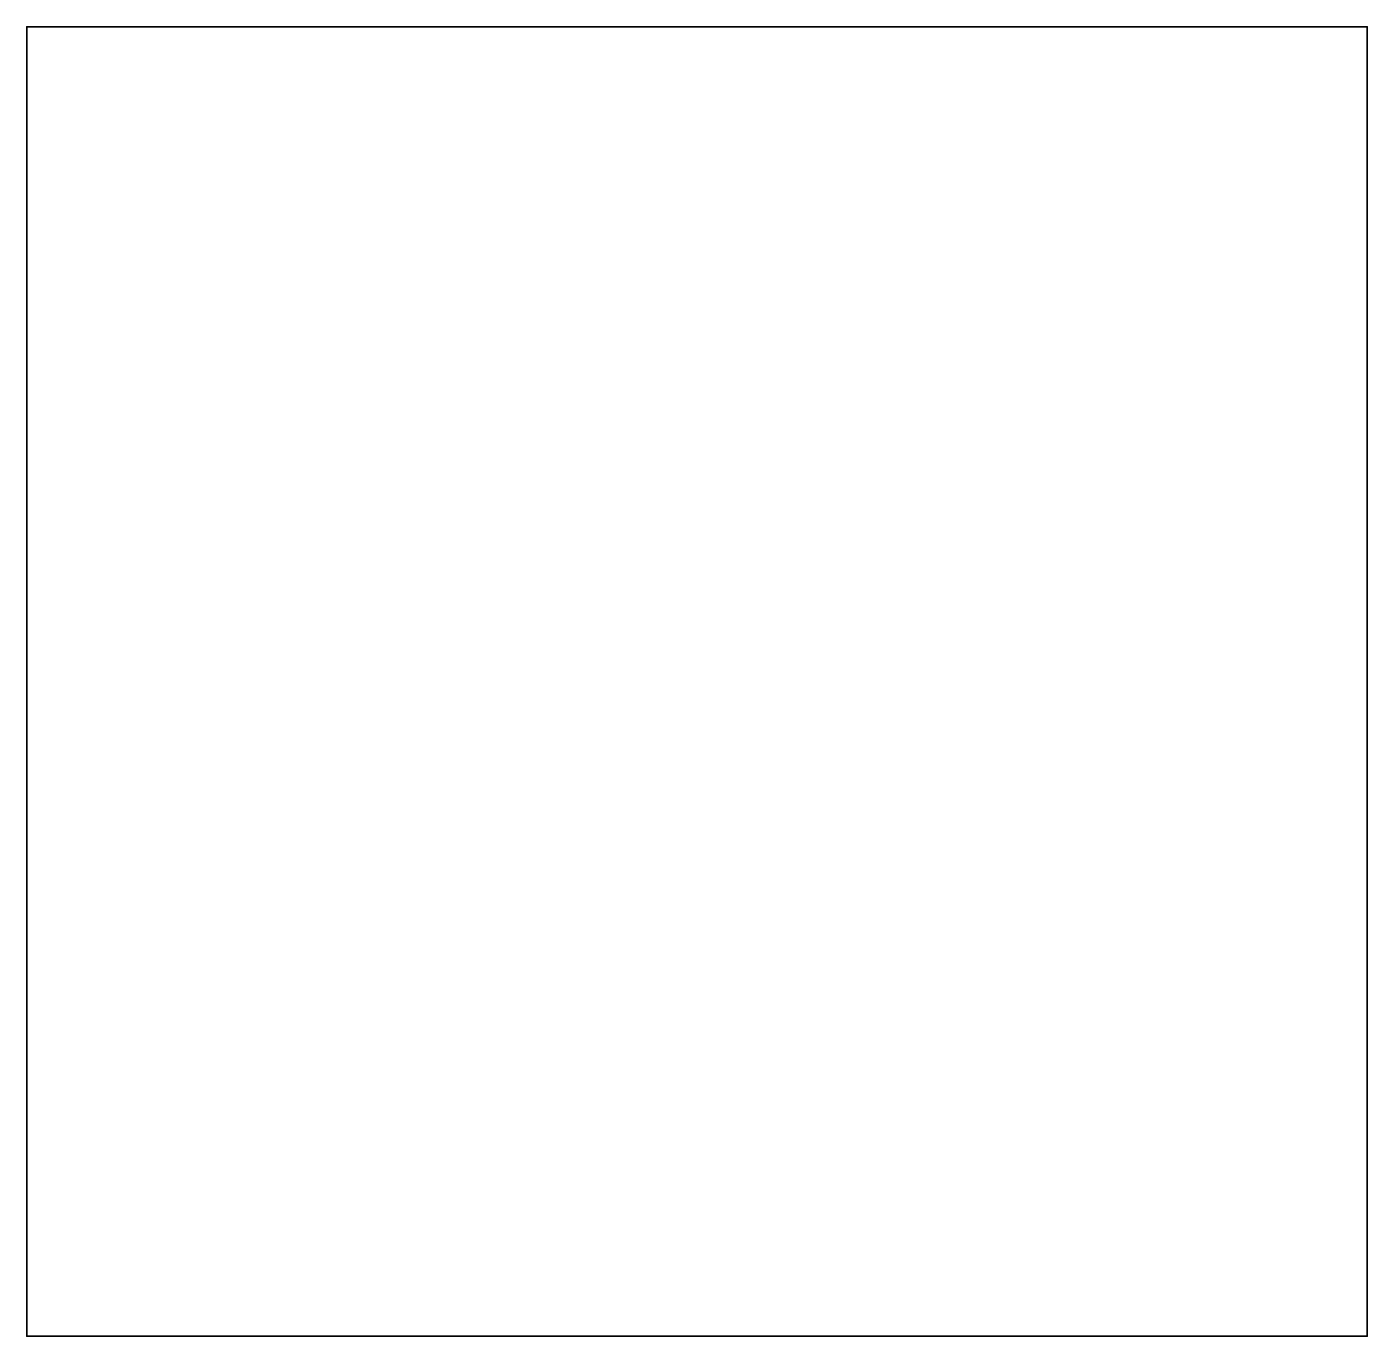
# Model space of a CAD drawing. Extents: x 0 to 4400, y -4300 to 0.
import ezdxf

# ---------------------------------------------------------------- set-up
doc = ezdxf.new("R2010")
doc.units = 0
doc.linetypes.add('Solid', pattern=[0])

msp = doc.modelspace()

# ---------------------------------------------------------------- linework, layer by layer
at = {"color": 0, "linetype": 'Solid', "lineweight": 35}
msp.add_lwpolyline([(3500, 0), (4400, 0), (4400, -4300), (0, -4300), (0, -2800), (0, 0), (3500, 0)], close=True, dxfattribs=at)

doc.saveas('drawing.dxf')
